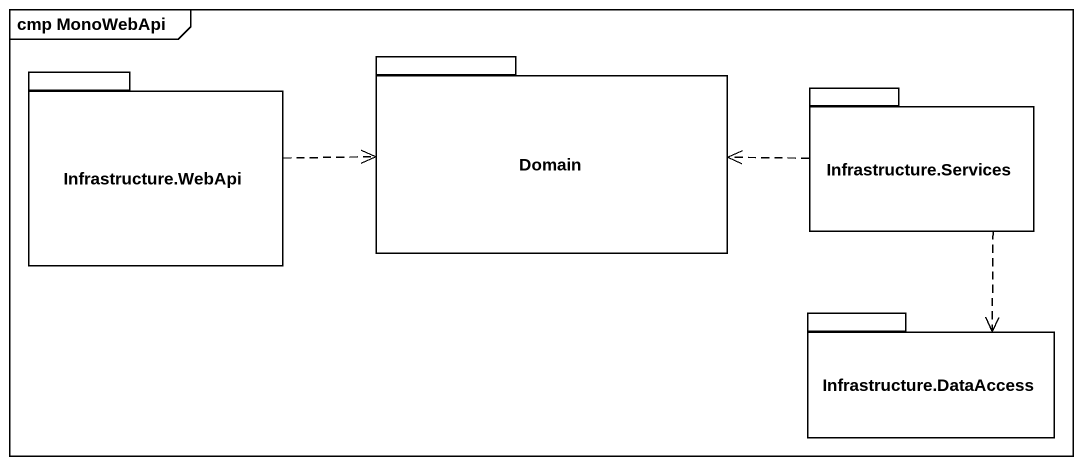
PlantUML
@startuml
mainframe cmp MonoWebApi
package "Infrastructure.WebApi" as Infrastructure_WebApi {
}
package Domain {
}
package "Infrastructure.Services" as Infrastructure_Services {
}
package "Infrastructure.DataAccess" as Infrastructure_DataAccess {
}
Infrastructure_WebApi .right.> Domain
Infrastructure_Services .left.> Domain
Infrastructure_Services ..> Infrastructure_DataAccess
@enduml
